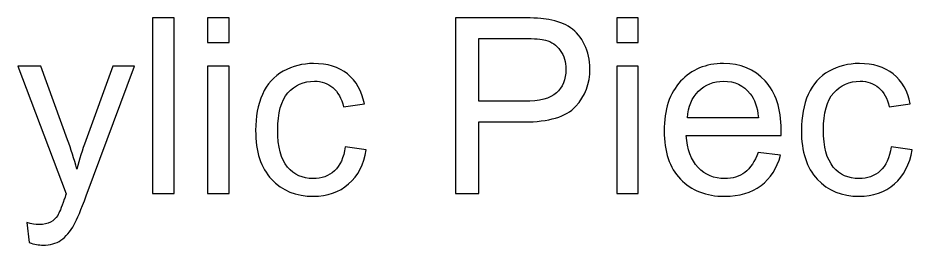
# Model space of a CAD drawing. Header units: millimetres. Extents: x 334 to 2107, y -1384 to 318.
# Drawn here: x 541.1 to 733.8, y 261.7 to 310.7 of the extents above; entities that cross this region are included whole.
import ezdxf

# ---------------------------------------------------------------- set-up
doc = ezdxf.new("R2010")
doc.units = ezdxf.units.MM
doc.header["$MEASUREMENT"] = 0
doc.layers.add('Layer 1', color=7, linetype='Continuous')

msp = doc.modelspace()

# ---------------------------------------------------------------- linework, layer by layer
at = {"layer": 'Layer 1', "color": 250}
for points, knots in [([(570.0964, 272.8223), (570.0964, 272.8223), (570.0964, 310.7107), (570.0964, 310.7107), (570.0964, 310.7107), (574.753, 310.7107), (574.753, 310.7107), (574.753, 310.7107), (574.753, 272.8223), (574.753, 272.8223), (574.753, 272.8223), (570.0964, 272.8223), (570.0964, 272.8223)], [0, 0, 0, 0, 0.25, 0.25, 0.25, 0.5, 0.5, 0.5, 0.75, 0.75, 0.75, 1, 1, 1, 1]), ([(581.9585, 305.419), (581.9585, 305.419), (581.9585, 310.7107), (581.9585, 310.7107), (581.9585, 310.7107), (586.6152, 310.7107), (586.6152, 310.7107), (586.6152, 310.7107), (586.6152, 305.419), (586.6152, 305.419), (586.6152, 305.419), (581.9585, 305.419), (581.9585, 305.419)], [0, 0, 0, 0, 0.25, 0.25, 0.25, 0.5, 0.5, 0.5, 0.75, 0.75, 0.75, 1, 1, 1, 1]), ([(635.4572, 272.8223), (635.4572, 272.8223), (635.4572, 310.7107), (635.4572, 310.7107), (635.4572, 310.7107), (649.7623, 310.7107), (649.7623, 310.7107), (652.2759, 310.7107), (654.1985, 310.5872), (655.5303, 310.3491), (657.3912, 310.0404), (658.9522, 309.4495), (660.2134, 308.5852), (661.4746, 307.712), (662.4888, 306.495), (663.2561, 304.9339), (664.0234, 303.3729), (664.4026, 301.6531), (664.4026, 299.7745), (664.4026, 296.5643), (663.3796, 293.839), (661.3246, 291.6165), (659.2785, 289.3852), (655.5655, 288.274), (650.2033, 288.274), (650.2033, 288.274), (640.4843, 288.274), (640.4843, 288.274), (640.4843, 288.274), (640.4843, 272.8223), (640.4843, 272.8223), (640.4843, 272.8223), (635.4572, 272.8223), (635.4572, 272.8223)], [0, 0, 0, 0, 0.09090909, 0.09090909, 0.09090909, 0.18181818, 0.18181818, 0.18181818, 0.27272727, 0.27272727, 0.27272727, 0.36363636, 0.36363636, 0.36363636, 0.45454545, 0.45454545, 0.45454545, 0.54545455, 0.54545455, 0.54545455, 0.63636364, 0.63636364, 0.63636364, 0.72727273, 0.72727273, 0.72727273, 0.81818182, 0.81818182, 0.81818182, 0.90909091, 0.90909091, 0.90909091, 1, 1, 1, 1]), ([(670.1705, 305.419), (670.1705, 305.419), (670.1705, 310.7107), (670.1705, 310.7107), (670.1705, 310.7107), (674.8272, 310.7107), (674.8272, 310.7107), (674.8272, 310.7107), (674.8272, 305.419), (674.8272, 305.419), (674.8272, 305.419), (670.1705, 305.419), (670.1705, 305.419)], [0, 0, 0, 0, 0.25, 0.25, 0.25, 0.5, 0.5, 0.5, 0.75, 0.75, 0.75, 1, 1, 1, 1]), ([(640.4843, 292.719), (640.4843, 292.719), (650.2739, 292.719), (650.2739, 292.719), (653.5194, 292.719), (655.8125, 293.3187), (657.1795, 294.527), (658.5377, 295.7352), (659.2168, 297.4286), (659.2168, 299.6246), (659.2168, 301.2033), (658.8199, 302.5615), (658.0173, 303.6904), (657.2148, 304.8193), (656.1564, 305.5689), (654.8512, 305.9305), (654.0045, 306.151), (652.4434, 306.2657), (650.1768, 306.2657), (650.1768, 306.2657), (640.4843, 306.2657), (640.4843, 306.2657), (640.4843, 306.2657), (640.4843, 292.719), (640.4843, 292.719)], [0, 0, 0, 0, 0.125, 0.125, 0.125, 0.25, 0.25, 0.25, 0.375, 0.375, 0.375, 0.5, 0.5, 0.5, 0.625, 0.625, 0.625, 0.75, 0.75, 0.75, 0.875, 0.875, 0.875, 1, 1, 1, 1]), ([(611.6536, 282.8765), (611.6536, 282.8765), (616.2044, 282.2415), (616.2044, 282.2415), (615.7017, 279.1106), (614.4317, 276.6676), (612.3768, 274.8949), (610.3218, 273.1222), (607.7906, 272.2402), (604.8009, 272.2402), (601.0526, 272.2402), (598.0363, 273.4661), (595.7609, 275.9179), (593.4767, 278.3697), (592.339, 281.8799), (592.339, 286.4483), (592.339, 289.4117), (592.8329, 291.9958), (593.8118, 294.2183), (594.7908, 296.432), (596.2813, 298.0988), (598.2921, 299.2013), (600.2941, 300.3125), (602.4725, 300.8682), (604.8361, 300.8682), (607.8083, 300.8682), (610.2513, 300.1185), (612.1386, 298.6104), (614.0348, 297.1022), (615.2519, 294.9591), (615.7811, 292.1898), (615.7811, 292.1898), (611.2831, 291.5019), (611.2831, 291.5019), (610.851, 293.3452), (610.0925, 294.7298), (608.9901, 295.6647), (607.8965, 296.5907), (606.5736, 297.0581), (605.0213, 297.0581), (602.6754, 297.0581), (600.7704, 296.2203), (599.2975, 294.5446), (597.8335, 292.8601), (597.1015, 290.2143), (597.1015, 286.5806), (597.1015, 282.8941), (597.807, 280.2218), (599.2181, 278.5549), (600.6381, 276.8881), (602.4813, 276.0502), (604.7479, 276.0502), (606.5824, 276.0502), (608.1081, 276.6058), (609.3252, 277.7259), (610.5511, 278.8372), (611.3272, 280.557), (611.6536, 282.8765)], [0, 0, 0, 0, 0.05263158, 0.05263158, 0.05263158, 0.10526316, 0.10526316, 0.10526316, 0.15789474, 0.15789474, 0.15789474, 0.21052632, 0.21052632, 0.21052632, 0.26315789, 0.26315789, 0.26315789, 0.31578947, 0.31578947, 0.31578947, 0.36842105, 0.36842105, 0.36842105, 0.42105263, 0.42105263, 0.42105263, 0.47368421, 0.47368421, 0.47368421, 0.52631579, 0.52631579, 0.52631579, 0.57894737, 0.57894737, 0.57894737, 0.63157895, 0.63157895, 0.63157895, 0.68421053, 0.68421053, 0.68421053, 0.73684211, 0.73684211, 0.73684211, 0.78947368, 0.78947368, 0.78947368, 0.84210526, 0.84210526, 0.84210526, 0.89473684, 0.89473684, 0.89473684, 0.94736842, 0.94736842, 0.94736842, 1, 1, 1, 1]), ([(700.6593, 281.7123), (700.6593, 281.7123), (705.4747, 281.0773), (705.4747, 281.0773), (704.7251, 278.2815), (703.3228, 276.1031), (701.2767, 274.5597), (699.2306, 273.0163), (696.62, 272.2402), (693.4362, 272.2402), (689.4322, 272.2402), (686.2572, 273.4749), (683.9112, 275.9444), (681.5652, 278.405), (680.3922, 281.8711), (680.3922, 286.3249), (680.3922, 290.9286), (681.574, 294.5093), (683.9465, 297.0493), (686.3189, 299.5981), (689.3969, 300.8682), (693.1804, 300.8682), (696.8405, 300.8682), (699.8303, 299.6246), (702.1498, 297.1287), (704.4693, 294.6328), (705.6335, 291.1227), (705.6335, 286.5983), (705.6335, 286.3249), (705.6247, 285.9104), (705.607, 285.3636), (705.607, 285.3636), (685.1547, 285.3636), (685.1547, 285.3636), (685.3311, 282.3561), (686.1778, 280.0454), (687.7124, 278.4491), (689.2381, 276.8528), (691.1519, 276.0502), (693.4362, 276.0502), (695.1383, 276.0502), (696.5935, 276.5), (697.793, 277.3996), (699.0013, 278.2992), (699.9538, 279.7367), (700.6593, 281.7123)], [0, 0, 0, 0, 0.06666667, 0.06666667, 0.06666667, 0.13333333, 0.13333333, 0.13333333, 0.2, 0.2, 0.2, 0.26666667, 0.26666667, 0.26666667, 0.33333333, 0.33333333, 0.33333333, 0.4, 0.4, 0.4, 0.46666667, 0.46666667, 0.46666667, 0.53333333, 0.53333333, 0.53333333, 0.6, 0.6, 0.6, 0.66666667, 0.66666667, 0.66666667, 0.73333333, 0.73333333, 0.73333333, 0.8, 0.8, 0.8, 0.86666667, 0.86666667, 0.86666667, 0.93333333, 0.93333333, 0.93333333, 1, 1, 1, 1]), ([(729.2961, 282.8765), (729.2961, 282.8765), (733.8469, 282.2415), (733.8469, 282.2415), (733.3442, 279.1106), (732.0742, 276.6676), (730.0193, 274.8949), (727.9643, 273.1222), (725.4331, 272.2402), (722.4434, 272.2402), (718.6951, 272.2402), (715.6788, 273.4661), (713.4034, 275.9179), (711.1192, 278.3697), (709.9815, 281.8799), (709.9815, 286.4483), (709.9815, 289.4117), (710.4754, 291.9958), (711.4543, 294.2183), (712.4333, 296.432), (713.9238, 298.0988), (715.9346, 299.2013), (717.9366, 300.3125), (720.115, 300.8682), (722.4786, 300.8682), (725.4508, 300.8682), (727.8938, 300.1185), (729.7811, 298.6104), (731.6773, 297.1022), (732.8944, 294.9591), (733.4236, 292.1898), (733.4236, 292.1898), (728.9256, 291.5019), (728.9256, 291.5019), (728.4935, 293.3452), (727.735, 294.7298), (726.6326, 295.6647), (725.539, 296.5907), (724.2161, 297.0581), (722.6638, 297.0581), (720.3179, 297.0581), (718.4129, 296.2203), (716.94, 294.5446), (715.476, 292.8601), (714.744, 290.2143), (714.744, 286.5806), (714.744, 282.8941), (715.4495, 280.2218), (716.8606, 278.5549), (718.2806, 276.8881), (720.1238, 276.0502), (722.3904, 276.0502), (724.2249, 276.0502), (725.7506, 276.6058), (726.9677, 277.7259), (728.1936, 278.8372), (728.9697, 280.557), (729.2961, 282.8765)], [0, 0, 0, 0, 0.05263158, 0.05263158, 0.05263158, 0.10526316, 0.10526316, 0.10526316, 0.15789474, 0.15789474, 0.15789474, 0.21052632, 0.21052632, 0.21052632, 0.26315789, 0.26315789, 0.26315789, 0.31578947, 0.31578947, 0.31578947, 0.36842105, 0.36842105, 0.36842105, 0.42105263, 0.42105263, 0.42105263, 0.47368421, 0.47368421, 0.47368421, 0.52631579, 0.52631579, 0.52631579, 0.57894737, 0.57894737, 0.57894737, 0.63157895, 0.63157895, 0.63157895, 0.68421053, 0.68421053, 0.68421053, 0.73684211, 0.73684211, 0.73684211, 0.78947368, 0.78947368, 0.78947368, 0.84210526, 0.84210526, 0.84210526, 0.89473684, 0.89473684, 0.89473684, 0.94736842, 0.94736842, 0.94736842, 1, 1, 1, 1]), ([(543.5322, 262.2654), (543.5322, 262.2654), (543.0031, 266.5693), (543.0031, 266.5693), (544.0261, 266.2959), (544.9081, 266.1548), (545.6665, 266.1548), (546.7072, 266.1548), (547.5363, 266.3312), (548.1536, 266.6751), (548.7798, 267.0191), (549.2913, 267.5042), (549.6882, 268.1215), (549.9793, 268.589), (550.4555, 269.7443), (551.1081, 271.5964), (551.1963, 271.8522), (551.3286, 272.2314), (551.5227, 272.7341), (551.5227, 272.7341), (541.0981, 300.2861), (541.0981, 300.2861), (541.0981, 300.2861), (546.0722, 300.2861), (546.0722, 300.2861), (546.0722, 300.2861), (551.8049, 284.4287), (551.8049, 284.4287), (552.5545, 282.4267), (553.216, 280.31), (553.8069, 278.0875), (554.3449, 280.1777), (554.9799, 282.2415), (555.7207, 284.2699), (555.7207, 284.2699), (561.5768, 300.2861), (561.5768, 300.2861), (561.5768, 300.2861), (566.2247, 300.2861), (566.2247, 300.2861), (566.2247, 300.2861), (555.8442, 272.346), (555.8442, 272.346), (554.7241, 269.3386), (553.851, 267.2749), (553.2248, 266.1372), (552.3958, 264.6114), (551.4433, 263.4913), (550.3761, 262.7769), (549.3002, 262.0626), (548.0213, 261.7098), (546.5397, 261.7098), (545.6401, 261.7098), (544.6347, 261.895), (543.5322, 262.2654)], [0, 0, 0, 0, 0.05555556, 0.05555556, 0.05555556, 0.11111111, 0.11111111, 0.11111111, 0.16666667, 0.16666667, 0.16666667, 0.22222222, 0.22222222, 0.22222222, 0.27777778, 0.27777778, 0.27777778, 0.33333333, 0.33333333, 0.33333333, 0.38888889, 0.38888889, 0.38888889, 0.44444444, 0.44444444, 0.44444444, 0.5, 0.5, 0.5, 0.55555556, 0.55555556, 0.55555556, 0.61111111, 0.61111111, 0.61111111, 0.66666667, 0.66666667, 0.66666667, 0.72222222, 0.72222222, 0.72222222, 0.77777778, 0.77777778, 0.77777778, 0.83333333, 0.83333333, 0.83333333, 0.88888889, 0.88888889, 0.88888889, 0.94444444, 0.94444444, 0.94444444, 1, 1, 1, 1]), ([(581.9585, 272.8223), (581.9585, 272.8223), (581.9585, 300.2861), (581.9585, 300.2861), (581.9585, 300.2861), (586.6152, 300.2861), (586.6152, 300.2861), (586.6152, 300.2861), (586.6152, 272.8223), (586.6152, 272.8223), (586.6152, 272.8223), (581.9585, 272.8223), (581.9585, 272.8223)], [0, 0, 0, 0, 0.25, 0.25, 0.25, 0.5, 0.5, 0.5, 0.75, 0.75, 0.75, 1, 1, 1, 1]), ([(670.1705, 272.8223), (670.1705, 272.8223), (670.1705, 300.2861), (670.1705, 300.2861), (670.1705, 300.2861), (674.8272, 300.2861), (674.8272, 300.2861), (674.8272, 300.2861), (674.8272, 272.8223), (674.8272, 272.8223), (674.8272, 272.8223), (670.1705, 272.8223), (670.1705, 272.8223)], [0, 0, 0, 0, 0.25, 0.25, 0.25, 0.5, 0.5, 0.5, 0.75, 0.75, 0.75, 1, 1, 1, 1]), ([(685.4193, 289.1736), (685.4193, 289.1736), (700.7122, 289.1736), (700.7122, 289.1736), (700.5094, 291.4843), (699.9185, 293.2129), (698.9572, 294.3682), (697.4843, 296.1586), (695.5617, 297.0581), (693.2069, 297.0581), (691.0726, 297.0581), (689.2822, 296.3438), (687.827, 294.915), (686.3806, 293.4863), (685.5781, 291.5725), (685.4193, 289.1736)], [0, 0, 0, 0, 0.2, 0.2, 0.2, 0.4, 0.4, 0.4, 0.6, 0.6, 0.6, 0.8, 0.8, 0.8, 1, 1, 1, 1])]:
    msp.add_open_spline(points, degree=3, knots=knots, dxfattribs=at)

doc.saveas('drawing.dxf')
